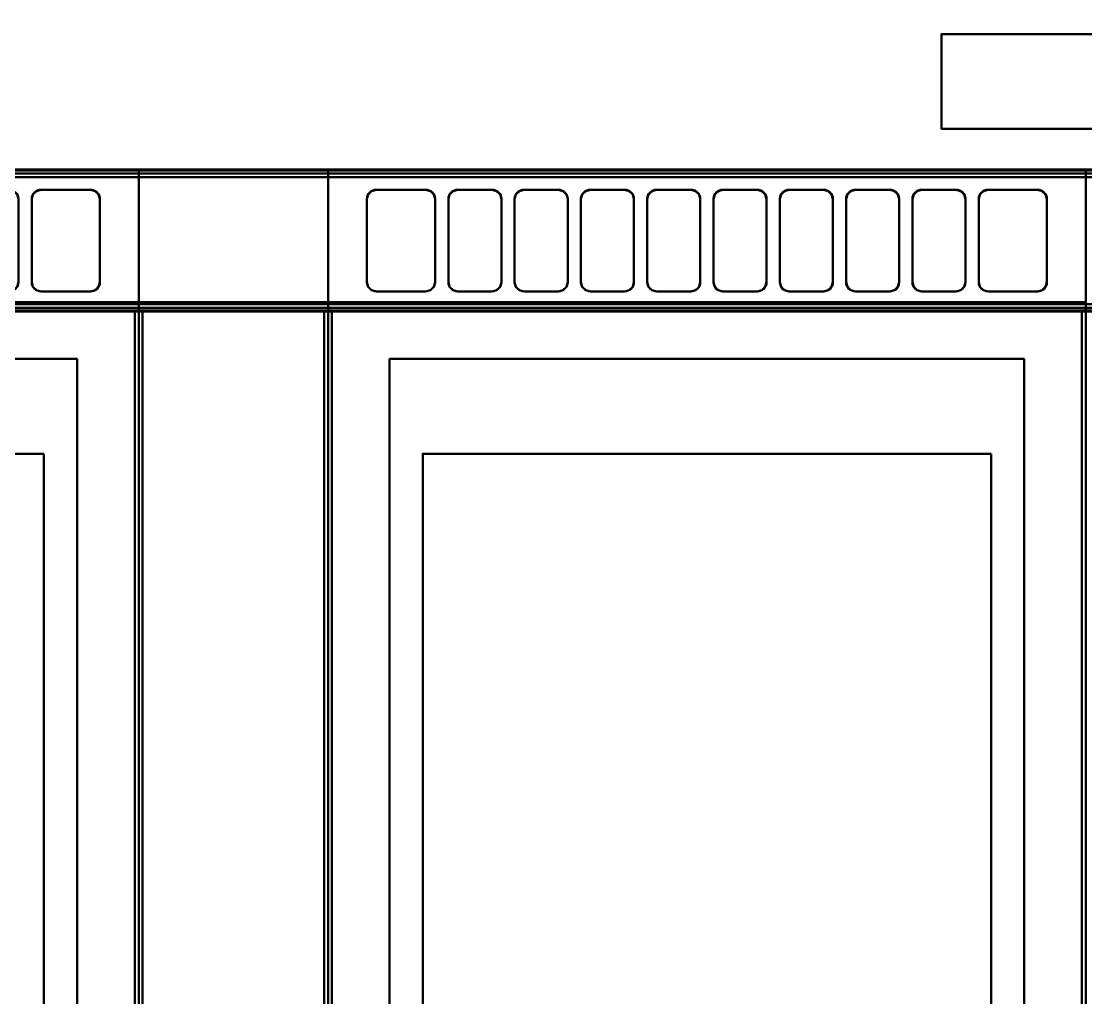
# Model space of a CAD drawing. Header units: millimetres. Extents: x 153 to 11230, y 154 to 10357.
# Drawn here: x 1384.1 to 1440.3, y 1263.4 to 1315 of the extents above; entities that cross this region are included whole.
import ezdxf

# ---------------------------------------------------------------- set-up
doc = ezdxf.new("R2010")
doc.units = ezdxf.units.MM
for name, color, linetype, lineweight in [('441_Serramenti progetto', 1, 'Continuous', 0), ('468_Bar attrezzature', 73, 'Continuous', 50), ('490_CAMPITURE_001-AM_0', 9, 'Continuous', 0)]:
    doc.layers.add(name, color=color, linetype=linetype, lineweight=lineweight)

# ---------------------------------------------------------------- blocks, each defined once
blk = doc.blocks.new('NEEN91G')
blk.add_line((100, -75), (200, -75))
blk.add_lwpolyline([(100, 0), (200, 0), (200, -920), (100, -920)], close=True)
for points, invisible_edges in [([(100, 0, 450), (100, -70, 450), (100, 0, 840)], 2), ([(100, -70, 450), (100, -835, 840), (100, 0, 840)], 9), ([(100, -0.54, 916), (100, 0, 914), (100, -75, 900), (100, -75, 914)], 10), ([(100, 0, 914), (100, 0, 840), (100, -75, 900)], 10), ([(100, 0, 840), (100, -916, 840), (100, -919.88, 843.03), (100, -919.65, 845.63)], 8), ([(100, 0, 840), (100, -919.65, 845.63), (100, -896.5, 897.63), (100, -75, 900)], 9), ([(200, 0, 450), (200, 0, 840), (200, -70, 450)], 2), ([(200, 0, 840), (200, -835, 840), (200, -70, 450)], 10), ([(200, -75, 914), (200, -75, 900), (200, 0, 914), (200, -0.54, 916)], 10), ([(200, -75, 900), (200, -75, 900), (200, 0, 840), (200, 0, 914)], 10), ([(200, -919.65, 845.63), (200, -919.88, 843.03), (200, -916, 840), (200, 0, 840)], 8), ([(200, -75, 900), (200, -896.5, 897.63), (200, -919.65, 845.63), (200, 0, 840)], 12), ([(100, -2, 917.46), (100, -0.54, 916), (100, -75, 914), (100, -74.46, 916)], 10), ([(100, -4, 918), (100, -2, 917.46), (100, -73, 917.46)], 10), ([(100, -2, 917.46), (100, -74.46, 916), (100, -73, 917.46)], 9), ([(100, -71, 918), (100, -4, 918), (100, -73, 917.46)], 2), ([(200, -74.46, 916), (200, -75, 914), (200, -0.54, 916), (200, -2, 917.46)], 10), ([(200, -73, 917.46), (200, -73, 917.46), (200, -2, 917.46), (200, -4, 918)], 10), ([(200, -73, 917.46), (200, -73, 917.46), (200, -74.46, 916), (200, -2, 917.46)], 12), ([(200, -73, 917.46), (200, -73, 917.46), (200, -4, 918), (200, -71, 918)], 2), ([(100, -70, 450), (100, -70, 150), (100, -835, 150), (100, -835, 840)], 8), ([(100, -835, 150), (100, -70, 150), (130, -834, 150)], 2), ([(100, -70, 150), (200, -70, 150), (200, -835, 150), (170, -834, 150)], 8), ([(100, -70, 150), (170, -834, 150), (130, -834, 150)], 9), ([(200, -70, 150), (200, -70, 450), (200, -835, 840), (200, -835, 150)], 2), ([(170, -805, 190), (198, -805, 190), (198, -75, 190), (102, -75, 190)], 8), ([(170, -805, 190), (102, -75, 190), (130, -805, 190)], 11), ([(102, -75, 190), (102, -805, 190), (130, -805, 190)], 8)]:
    blk.add_3dface(points, dxfattribs=dict(invisible_edges=invisible_edges))
for points in [[(200, 0, 450), (200, -70, 450), (100, -70, 450), (100, 0, 450)], [(200, 0, 840), (200, 0, 450), (100, 0, 450), (100, 0, 840)], [(200, 0, 914), (200, 0, 840), (100, 0, 840), (100, 0, 914)], [(200, -0.54, 916), (200, 0, 914), (100, 0, 914), (100, -0.54, 916)], [(200, -2, 917.46), (200, -0.54, 916), (100, -0.54, 916), (100, -2, 917.46)], [(200, -4, 918), (200, -2, 917.46), (100, -2, 917.46), (100, -4, 918)], [(200, -71, 918), (200, -4, 918), (100, -4, 918), (100, -71, 918)], [(200, -70, 450), (200, -70, 150), (100, -70, 150), (100, -70, 450)], [(200, -73, 917.46), (200, -71, 918), (100, -71, 918), (100, -73, 917.46)], [(200, -74.46, 916), (200, -73, 917.46), (100, -73, 917.46), (100, -74.46, 916)], [(200, -75, 914), (200, -74.46, 916), (100, -74.46, 916), (100, -75, 914)], [(200, -75, 900), (200, -75, 914), (100, -75, 914), (100, -75, 900)], [(200, -892.85, 900), (200, -75, 900), (100, -75, 900), (100, -892.85, 900)], [(100, -75, 900), (100, -896.5, 897.63), (100, -892.85, 900)], [(200, -892.85, 900), (200, -892.85, 900), (200, -896.5, 897.63), (200, -75, 900)]]:
    blk.add_3dface(points)
blk = doc.blocks.new('NEEN94T')
blk.add_line((0, -75), (1400, -75, 1740))
blk.add_lwpolyline([(0, 0), (1400, 0), (1400, -920), (0, -920)], close=True)
for points in [[(1400, 0, 2654), (1400, 0, 2580), (0, 0, 840), (0, 0, 914)], [(1400, -0.54, 2656), (1400, 0, 2654), (0, 0, 914), (0, -0.54, 916)], [(1400, 0, 2360), (0, 0, 620), (0, 0, 840), (1400, 0, 2580)], [(0, -835, 620), (0, 0, 620), (1400, 0, 2360), (1400, -835, 2360)], [(1400, -835, 2360), (1400, 0, 2360), (1400, 0, 2580), (1400, -835, 2580)], [(1400, -2, 2657.46), (1400, -0.54, 2656), (0, -0.54, 916), (0, -2, 917.46)], [(1400, -4, 2658), (1400, -2, 2657.46), (0, -2, 917.46), (0, -4, 918)], [(1400, -71, 2658), (1400, -4, 2658), (0, -4, 918), (0, -71, 918)], [(1400, -73, 2657.46), (1400, -71, 2658), (0, -71, 918), (0, -73, 917.46)], [(1400, -74.46, 2656), (1400, -73, 2657.46), (0, -73, 917.46), (0, -74.46, 916)], [(1400, -75, 2654), (1400, -74.46, 2656), (0, -74.46, 916), (0, -75, 914)], [(1400, -75, 2640), (1400, -75, 2654), (0, -75, 914), (0, -75, 900)], [(1400, -892.85, 2640), (1400, -75, 2640), (0, -75, 900), (0, -892.85, 900)], [(1400, -892.85, 2640), (1400, -892.85, 2640), (1400, -896.5, 2637.63), (1400, -75, 2640)]]:
    blk.add_3dface(points)
for points, invisible_edges in [([(1400, -75, 2654), (1400, -75, 2640), (1400, 0, 2654), (1400, -0.54, 2656)], 10), ([(1400, -75, 2640), (1400, -75, 2640), (1400, 0, 2580), (1400, 0, 2654)], 10), ([(1400, -919.65, 2585.63), (1400, -919.88, 2583.03), (1400, -916, 2580), (1400, 0, 2580)], 8), ([(1400, -75, 2640), (1400, -896.5, 2637.63), (1400, -919.65, 2585.63), (1400, 0, 2580)], 12), ([(1400, -74.46, 2656), (1400, -75, 2654), (1400, -0.54, 2656), (1400, -2, 2657.46)], 10), ([(1400, -73, 2657.46), (1400, -73, 2657.46), (1400, -2, 2657.46), (1400, -4, 2658)], 10), ([(1400, -73, 2657.46), (1400, -73, 2657.46), (1400, -74.46, 2656), (1400, -2, 2657.46)], 12), ([(1400, -73, 2657.46), (1400, -73, 2657.46), (1400, -4, 2658), (1400, -71, 2658)], 2)]:
    blk.add_3dface(points, dxfattribs=dict(invisible_edges=invisible_edges))
blk = doc.blocks.new('NECE92G')
blk.add_line((0, -75), (400, -75))
for points in [[(0, 0), (400, 0), (400, -920), (0, -920)], [(23, -11.35), (25.5, -10.7), (51.5, -10.7), (54, -11.35), (55.83, -13.11), (56.5, -15.53), (56.5, -59.48), (55.83, -61.89), (54, -63.66), (51.5, -64.31), (25.5, -64.31), (23, -63.66), (21.17, -61.89), (20.5, -59.48), (20.5, -15.53), (21.17, -13.12)], [(68.5, -10.7), (86.5, -10.7), (89, -11.34), (90.83, -13.11), (91.5, -15.53), (91.5, -59.48), (90.83, -61.89), (89, -63.66), (86.5, -64.31), (68.5, -64.31), (66, -63.66), (64.17, -61.89), (63.5, -59.48), (63.5, -15.53), (64.17, -13.11), (66, -11.35)], [(101, -11.34), (103.5, -10.7), (121.5, -10.7), (124, -11.34), (125.83, -13.11), (126.5, -15.53), (126.5, -59.48), (125.83, -61.89), (124, -63.66), (121.5, -64.31), (103.5, -64.31), (101, -63.66), (99.17, -61.89), (98.5, -59.48), (98.5, -15.53), (99.17, -13.11)], [(136, -11.34), (138.5, -10.7), (156.5, -10.7), (159, -11.34), (160.83, -13.11), (161.5, -15.52), (161.5, -59.47), (160.83, -61.89), (159, -63.66), (156.5, -64.3), (138.5, -64.3), (136, -63.66), (134.17, -61.89), (133.5, -59.47), (133.5, -15.53), (134.17, -13.11)], [(171, -11.34), (173.5, -10.69), (191.5, -10.69), (194, -11.34), (195.83, -13.11), (196.5, -15.52), (196.5, -59.47), (195.83, -61.89), (194, -63.66), (191.5, -64.3), (173.5, -64.3), (171, -63.66), (169.17, -61.89), (168.5, -59.47), (168.5, -15.52), (169.17, -13.11)], [(206, -11.34), (208.5, -10.69), (226.5, -10.69), (229, -11.34), (230.83, -13.11), (231.5, -15.52), (231.5, -59.47), (230.83, -61.89), (229, -63.65), (226.5, -64.3), (208.5, -64.3), (206, -63.65), (204.17, -61.89), (203.5, -59.47), (203.5, -15.52), (204.17, -13.11)], [(239.17, -13.11), (238.5, -15.52), (238.5, -59.47), (239.17, -61.89), (241, -63.65), (243.5, -64.3), (261.5, -64.3), (264, -63.65), (265.83, -61.88), (266.5, -59.47), (266.5, -15.52), (265.83, -13.11), (264, -11.34), (261.5, -10.69), (243.5, -10.69), (241, -11.34)], [(274.17, -13.11), (273.5, -15.52), (273.5, -59.47), (274.17, -61.88), (276, -63.65), (278.5, -64.3), (296.5, -64.3), (299, -63.65), (300.83, -61.88), (301.5, -59.47), (301.5, -15.52), (300.83, -13.1), (299, -11.34), (296.5, -10.69), (278.5, -10.69), (276, -11.34)], [(309.17, -13.1), (308.5, -15.52), (308.5, -59.47), (309.17, -61.88), (311, -63.65), (313.5, -64.3), (331.5, -64.3), (334, -63.65), (335.83, -61.88), (336.5, -59.47), (336.5, -15.52), (335.83, -13.1), (334, -11.34), (331.5, -10.69), (313.5, -10.69), (311, -11.34)], [(346, -11.34), (348.5, -10.69), (374.5, -10.69), (377, -11.33), (378.83, -13.1), (379.5, -15.52), (379.5, -59.47), (378.83, -61.88), (377, -63.65), (374.5, -64.3), (348.5, -64.3), (346, -63.65), (344.17, -61.88), (343.5, -59.47), (343.5, -15.52), (344.17, -13.1)], [(32.5, -100), (367.5, -100), (367.5, -850), (32.5, -850)], [(50, -150), (50, -450), (350, -450), (350, -150)]]:
    blk.add_lwpolyline(points, close=True)
at = {"extrusion": (9.87253e-06, -0.258856, 0.965916), "elevation": 923.51}
for points in [[(51.5, 180.92), (25.5, 180.92, -0.414214), (20.5, 185.92), (20.5, 231.42, -0.414214), (25.5, 236.42), (51.5, 236.42, -0.414214), (56.5, 231.42), (56.5, 185.92, -0.414214)], [(86.5, 180.92), (68.5, 180.92, -0.414214), (63.5, 185.92), (63.5, 231.42, -0.414214), (68.5, 236.42), (86.5, 236.42, -0.414214), (91.5, 231.42), (91.5, 185.92, -0.414214)], [(121.5, 180.92), (103.5, 180.92, -0.414214), (98.5, 185.92), (98.5, 231.42, -0.414214), (103.5, 236.42), (121.5, 236.42, -0.414214), (126.5, 231.42), (126.5, 185.92, -0.414214)], [(156.5, 180.92), (138.5, 180.92, -0.414214), (133.5, 185.92), (133.5, 231.42, -0.414214), (138.5, 236.42), (156.5, 236.42, -0.414214), (161.5, 231.42), (161.5, 185.92, -0.414214)], [(191.5, 180.92), (173.5, 180.92, -0.414214), (168.5, 185.92), (168.5, 231.42, -0.414214), (173.5, 236.42), (191.5, 236.42, -0.414214), (196.5, 231.42), (196.5, 185.92, -0.414214)], [(208.5, 180.92), (226.5, 180.92, 0.414214), (231.5, 185.92), (231.5, 231.42, 0.414214), (226.5, 236.42), (208.5, 236.42, 0.414214), (203.5, 231.42), (203.5, 185.92, 0.414214)], [(243.5, 180.92), (261.5, 180.92, 0.414214), (266.5, 185.92), (266.5, 231.42, 0.414214), (261.5, 236.42), (243.5, 236.42, 0.414214), (238.5, 231.42), (238.5, 185.92, 0.414214)], [(278.5, 180.92), (296.5, 180.92, 0.414214), (301.5, 185.92), (301.5, 231.42, 0.414214), (296.5, 236.42), (278.5, 236.42, 0.414214), (273.5, 231.42), (273.5, 185.92, 0.414214)], [(313.5, 180.92), (331.5, 180.92, 0.414214), (336.5, 185.92), (336.5, 231.42, 0.414214), (331.5, 236.42), (313.5, 236.42, 0.414214), (308.5, 231.42), (308.5, 185.92, 0.414214)], [(348.5, 180.92), (374.5, 180.92, 0.414214), (379.5, 185.92), (379.5, 231.42, 0.414214), (374.5, 236.42), (348.5, 236.42, 0.414214), (343.5, 231.42), (343.5, 185.92, 0.414214)]]:
    blk.add_lwpolyline(points, format="xyb", close=True, dxfattribs=at)
for points in [[(0, -75, 918), (0, 0, 918), (400, 0.01, 918), (400, -74.98, 918)], [(0, 0, 918), (0, 0, 956.1), (400, 0.01, 956.1), (400, 0.01, 918)], [(0, 0, 956.1), (0, -75, 936), (400, -74.98, 936), (400, 0.01, 956.1)], [(400, 0, 450), (400, -70, 450), (0, -70, 450), (0, 0, 450)], [(400, 0, 840), (400, 0, 450), (0, 0, 450), (0, 0, 840)], [(400, 0, 914), (400, 0, 840), (0, 0, 840), (0, 0, 914)], [(400, -0.54, 916), (400, 0, 914), (0, 0, 914), (0, -0.54, 916)], [(400, 0.01, 956.1), (400, -74.98, 936), (400, -74.98, 918), (400, 0.01, 918)], [(0, -75, 918), (0, -75, 936), (0, 0, 956.1), (0, 0, 918)], [(400, -2, 917.46), (400, -0.54, 916), (0, -0.54, 916), (0, -2, 917.46)], [(400, -4, 918), (400, -2, 917.46), (0, -2, 917.46), (0, -4, 918)], [(400, -71, 918), (400, -4, 918), (0, -4, 918), (0, -71, 918)], [(400, -70, 450), (400, -70, 150), (0, -70, 150), (0, -70, 450)], [(400, -73, 917.46), (400, -71, 918), (0, -71, 918), (0, -73, 917.46)], [(400, -74.46, 916), (400, -73, 917.46), (0, -73, 917.46), (0, -74.46, 916)], [(400, -75, 914), (400, -74.46, 916), (0, -74.46, 916), (0, -75, 914)], [(0, -75, 936), (0, -75, 918), (400, -74.98, 918), (400, -74.98, 936)], [(400, -75, 900), (400, -75, 914), (0, -75, 914), (0, -75, 900)], [(400, -892.85, 900), (400, -892.85, 900), (400, -896.5, 897.63), (400, -75, 900)], [(32.5, -100, 885), (367.5, -100, 885), (367.5, -100, 900), (32.5, -100, 900)], [(32.5, -850, 885), (32.5, -100, 885), (32.5, -100, 900), (32.5, -850, 900)], [(367.5, -850, 885), (367.5, -100, 885), (32.5, -100, 885), (32.5, -850, 885)], [(367.5, -100, 885), (367.5, -850, 885), (367.5, -850, 900), (367.5, -100, 900)]]:
    blk.add_3dface(points)
for points, invisible_edges in [([(0, 0, 450), (0, -70, 450), (0, 0, 840)], 2), ([(0, -70, 450), (0, -835, 840), (0, 0, 840)], 9), ([(0, -0.54, 916), (0, 0, 914), (0, -75, 900), (0, -75, 914)], 10), ([(0, 0, 914), (0, 0, 840), (0, -75, 900)], 10), ([(0, 0, 840), (0, -916, 840), (0, -919.88, 843.03), (0, -919.65, 845.63)], 8), ([(0, 0, 840), (0, -919.65, 845.63), (0, -896.5, 897.63), (0, -75, 900)], 13), ([(400, 0, 450), (400, 0, 840), (400, -70, 450)], 2), ([(400, 0, 840), (400, -835, 840), (400, -70, 450)], 10), ([(400, -75, 914), (400, -75, 900), (400, 0, 914), (400, -0.54, 916)], 10), ([(400, -75, 900), (400, -75, 900), (400, 0, 840), (400, 0, 914)], 10), ([(400, -919.65, 845.63), (400, -919.88, 843.03), (400, -916, 840), (400, 0, 840)], 8), ([(400, -75, 900), (400, -896.5, 897.63), (400, -919.65, 845.63), (400, 0, 840)], 12), ([(0, -2, 917.46), (0, -0.54, 916), (0, -75, 914), (0, -74.46, 916)], 10), ([(0, -4, 918), (0, -2, 917.46), (0, -73, 917.46)], 10), ([(0, -2, 917.46), (0, -74.46, 916), (0, -73, 917.46)], 9), ([(0, -71, 918), (0, -4, 918), (0, -73, 917.46)], 2), ([(400, -74.46, 916), (400, -75, 914), (400, -0.54, 916), (400, -2, 917.46)], 10), ([(400, -73, 917.46), (400, -73, 917.46), (400, -2, 917.46), (400, -4, 918)], 10), ([(400, -73, 917.46), (400, -73, 917.46), (400, -74.46, 916), (400, -2, 917.46)], 12), ([(400, -73, 917.46), (400, -73, 917.46), (400, -4, 918), (400, -71, 918)], 2), ([(0, -70, 450), (0, -70, 150), (0, -835, 150), (0, -835, 840)], 8), ([(0, -835, 150), (0, -70, 150), (30, -834, 150)], 2), ([(0, -70, 150), (400, -70, 150), (400, -835, 150), (370, -834, 150)], 8), ([(0, -70, 150), (370, -834, 150), (30, -834, 150)], 9), ([(400, -70, 150), (400, -70, 450), (400, -835, 840), (400, -835, 150)], 2), ([(0, -75, 900), (0, -896.5, 897.63), (0, -892.85, 900)], 1), ([(32.5, -100, 900), (367.5, -100, 900), (400, -75, 900), (0, -75, 900)], 10), ([(32.5, -100, 900), (32.5, -100, 900), (0, -75, 900), (32.5, -850, 900)], 6), ([(0, -75, 900), (0, -75, 900), (0, -892.85, 900), (32.5, -850, 900)], 12), ([(370, -805, 190), (398, -805, 190), (398, -75, 190), (2, -75, 190)], 8), ([(370, -805, 190), (2, -75, 190), (30, -805, 190)], 11), ([(2, -75, 190), (2, -805, 190), (30, -805, 190)], 8), ([(367.5, -850, 900), (400, -892.85, 900), (400, -75, 900)], 9), ([(367.5, -850, 900), (400, -75, 900), (367.5, -100, 900)], 3)]:
    blk.add_3dface(points, dxfattribs=dict(invisible_edges=invisible_edges))

msp = doc.modelspace()

# ---------------------------------------------------------------- hatches: boundary and pattern name
at = {"layer": '490_CAMPITURE_001-AM_0'}
h = msp.add_hatch(dxfattribs=at)
h.set_pattern_fill('ANSI37', color=256, scale=5, style=0)
h.set_pattern_definition([(45, (183.315, 9445.208), (-11.22532, 11.22532), []), (135, (183.315, 9445.208), (-11.22532, -11.22532), [])])
h.paths.add_polyline_path([(5063.315, 434.208), (5038.315, 434.208), (5038.315, 407.208), (4434.315, 407.208), (4434.315, 422.208), (806.315, 422.208), (806.315, 1739.39), (821.315, 1739.182), (821.315, 1799.182), (791.315, 1799.208), (791.315, 1879.208), (818.315, 1879.208), (818.315, 1904.208), (763.315, 1904.208), (763.315, 379.208), (5063.315, 379.208)])
h.paths.add_polyline_path([(2649.7, 400.813, -1), (2674.7, 400.813, -1)], flags=16)
h.paths.add_polyline_path([(1201.7, 400.813, -1), (1176.7, 400.813, -1)], flags=16)
h.paths.add_polyline_path([(3776.508, 400.813, -1), (3801.508, 400.813, -1)], flags=16)
h.paths.add_polyline_path([(783.603, 1769.21, -1), (808.603, 1769.21, -1)], flags=16)
h.paths.add_polyline_path([(4910.317, 393.477, -1), (4935.317, 393.477, -1)], flags=16)

# ---------------------------------------------------------------- linework, layer by layer
at = {"layer": '441_Serramenti progetto'}
msp.add_line((1173.815, 1307.138), (1723.815, 1307.138), dxfattribs=at)
at = {"layer": '468_Bar attrezzature', "elevation": -257.964}
msp.add_lwpolyline([(1492.686, 1309.286), (1432.686, 1309.286), (1432.686, 1314.286), (1492.686, 1314.286)], close=True, dxfattribs=at)

# ---------------------------------------------------------------- block references
at = {"layer": '468_Bar attrezzature', "xscale": -0.1, "yscale": 0.1, "zscale": 0.1}
for name, p in [('NECE92G', (1390.308, 1307.135, -174)), ('NEEN91G', (1410.308, 1307.135, -258)), ('NECE92G', (1440.308, 1307.135, -258)), ('NEEN94T', (1580.308, 1307.135, -342))]:
    msp.add_blockref(name, p, dxfattribs=at)

doc.saveas('drawing.dxf')
